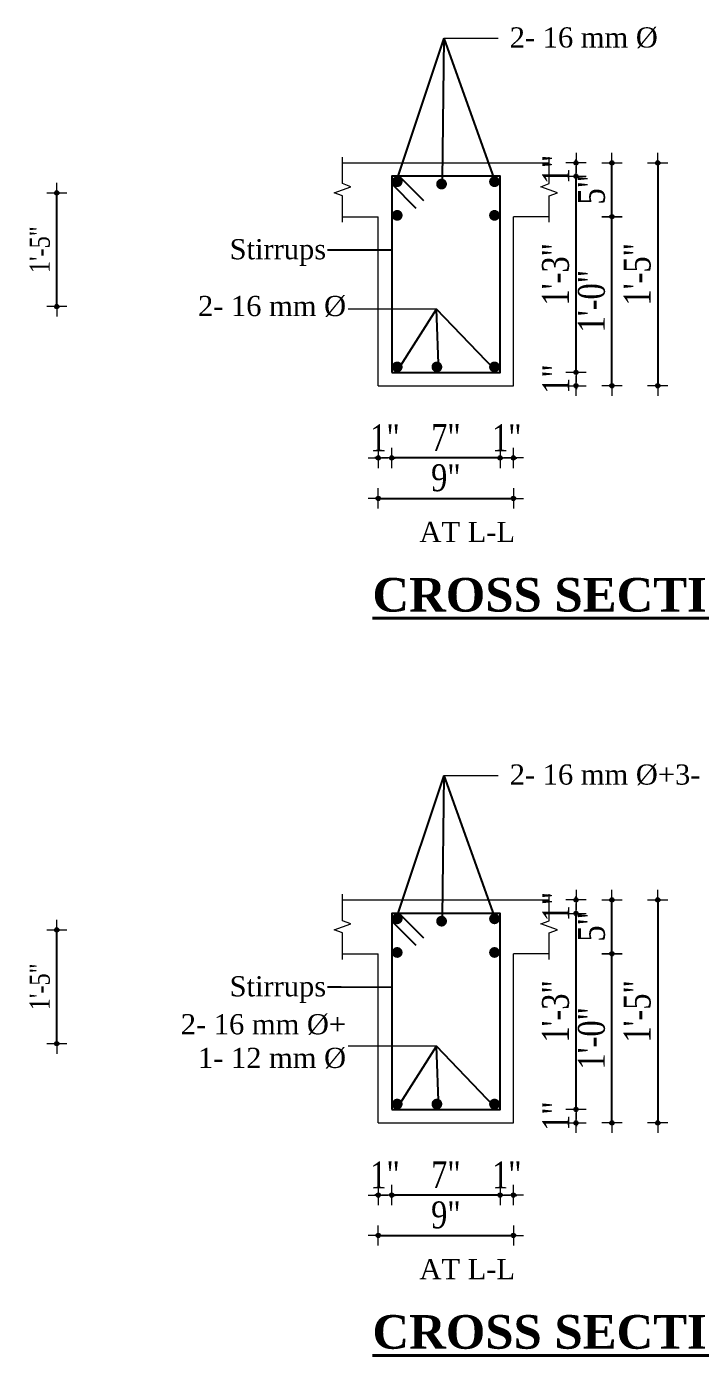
# Model space of a CAD drawing. Header units: feet. Extents: x 28652 to 66086, y -6769 to -640.
# Drawn here: x 57082.5 to 57282.9, y -1168.4 to -773.3 of the extents above; entities that cross this region are included whole.
import ezdxf

# ---------------------------------------------------------------- set-up
doc = ezdxf.new("R2010")
doc.units = ezdxf.units.FT
doc.header["$LTSCALE"] = 50
doc.header["$MEASUREMENT"] = 0
doc.header["$PDMODE"] = 34
for name, color, linetype, lineweight in [('DIMENSION', 142, 'Continuous', 13), ('SES-DIMENSION', 142, 'Continuous', 13), ('SES-Leader', 2, 'Continuous', 15), ('SES-REBARS', 1, 'Continuous', 40), ('SES-SLAB OUTLINE', 4, 'Continuous', 18), ('SES-TEXT', 3, 'Continuous', 20), ('SES-TitleText', 7, 'Continuous', 40)]:
    doc.layers.add(name, color=color, linetype=linetype, lineweight=lineweight)
doc.layers.add('SES-STIRRUP', color=10, linetype='Continuous')
doc.styles.add('1.8', font='times.ttf', dxfattribs={"width": 0.8, "height": 8})
doc.styles.add('1.8 str', font='times.ttf', dxfattribs={"width": 0.8, "height": 6})
doc.styles.add('SES-ARAIL', font='times.ttf', dxfattribs={"height": 6})
doc.styles.add('SES-Title Text', font='times.ttf', dxfattribs={"height": 10})
doc.dimstyles.new('1.2', dxfattribs={"dimscale": 0, "dimtxt": 8, "dimasz": 0.5, "dimexe": 2, "dimexo": 9, "dimgap": 2, "dimtad": 1, "dimdec": 0, "dimlfac": 0.25, "dimzin": 3, "dimdsep": 46, "dimlunit": 4, "dimtxsty": '1.8', "dimblk": 'DIM', "dimcen": 3, "dimdle": 3, "dimse1": 1, "dimse2": 1, "dimclrd": 256, "dimclre": 256, "dimclrt": 7, "dimadec": 1, "dimazin": 2, "dimtfac": 1, "dimtdec": 0, "dimtix": 1, "dimtofl": 0, "dimtmove": 2, "dimatfit": 3, "dimldrblk": 'ARW', "dimfxl": 2, "dimfrac": 2, "dimtolj": 2, "dimtzin": 0, "dimarcsym": 0})
doc.dimstyles.new('1.4', dxfattribs={"dimscale": 0, "dimtxt": 6, "dimasz": 0.5, "dimexe": 2, "dimexo": 9, "dimgap": 2, "dimtad": 1, "dimdec": 0, "dimlfac": 0.5, "dimzin": 3, "dimdsep": 46, "dimlunit": 4, "dimtxsty": '1.8 str', "dimblk": 'DIM', "dimcen": 3, "dimdle": 3, "dimse1": 1, "dimse2": 1, "dimclrd": 256, "dimclre": 256, "dimclrt": 7, "dimadec": 1, "dimazin": 2, "dimtfac": 1, "dimtdec": 0, "dimtix": 1, "dimtofl": 0, "dimtmove": 2, "dimatfit": 3, "dimldrblk": 'arrow', "dimfxl": 2, "dimfrac": 2, "dimtolj": 2, "dimtzin": 0, "dimarcsym": 0})

# ---------------------------------------------------------------- blocks, each defined once
blk = doc.blocks.new('DIM')
at = {"layer": 'DIMENSION'}
h = blk.add_hatch(color=256, dxfattribs=at)
h.paths.add_polyline_path([(0, 1.28), (0, 0), (1.28, 0, 0.414214)])
h.paths.add_polyline_path([(1.28, 0), (0, 0), (0, -1.28, 0.414214)])
h.paths.add_polyline_path([(0, 0), (-1.28, 0, 0.414214), (0, -1.28)])
h.paths.add_polyline_path([(0, 1.28, 0.414214), (-1.28, 0), (0, 0)])
for p, q in [((-6, 0), (6, 0)), ((0, 6), (0, -6))]:
    blk.add_line(p, q, dxfattribs=at)
blk.add_circle((0, 0), 1.28, dxfattribs=at)
blk = doc.blocks.new('*D444')
at = {"layer": 'Defpoints', "color": 0, "ltscale": 10, "transparency": 16777216}
for p in [(57087.26, -1041.88), (57091.49, -1041.88), (57087.26, -1075.69)]:
    blk.add_point(p, dxfattribs=at)
at = {"layer": 'SES-DIMENSION', "lineweight": -2, "ltscale": 10, "transparency": 16777216}
blk.add_line((57091.49, -1075.19), (57091.49, -1042.38), dxfattribs=at)
at = {"layer": 'SES-DIMENSION', "lineweight": -2, "ltscale": 10, "transparency": 16777216, "xscale": 0.5, "yscale": 0.5, "zscale": 0.5}
for p, rotation in [((57091.49, -1041.88), 90), ((57091.49, -1075.69), 270)]:
    blk.add_blockref('DIM', p, dxfattribs=dict(at, rotation=rotation))
at = {"layer": 'SES-DIMENSION', "color": 7, "ltscale": 10, "transparency": 16777216, "insert": (57086.44, -1058.79), "char_height": 6, "attachment_point": 5, "rotation": 90, "style": '1.8 str'}
blk.add_mtext('\\A2;1\'-5"', dxfattribs=at)
blk = doc.blocks.new('arrow')
at = {"layer": 'DIMENSION'}
blk.add_lwpolyline([(1.21, 0, 0, 2.1, 0), (-2.29, 0, 0, 0, 0), (1.21, 0, 0, 0, 0)], format="xyseb", dxfattribs=at)
blk = doc.blocks.new('*D465')
at = {"layer": 'Defpoints', "color": 0, "ltscale": 10, "transparency": 16777216}
for p in [(57223.32, -1103.96), (57227.32, -1107.96), (57223.32, -1120.71)]:
    blk.add_point(p, dxfattribs=at)
at = {"layer": 'SES-DIMENSION', "lineweight": -2, "ltscale": 10, "transparency": 16777216}
for p, q in [((57222.82, -1120.71), (57222.32, -1120.71)), ((57227.82, -1120.71), (57228.32, -1120.71))]:
    blk.add_line(p, q, dxfattribs=at)
at = {"layer": 'SES-DIMENSION', "lineweight": -2, "ltscale": 10, "transparency": 16777216, "xscale": 0.5, "yscale": 0.5, "zscale": 0.5}
blk.add_blockref('DIM', (57223.32, -1120.71), dxfattribs=at)
at = {"layer": 'SES-DIMENSION', "lineweight": -2, "ltscale": 10, "transparency": 16777216, "xscale": 0.5, "yscale": 0.5, "zscale": 0.5, "rotation": 180}
blk.add_blockref('DIM', (57227.32, -1120.71), dxfattribs=at)
at = {"layer": 'SES-DIMENSION', "color": 7, "ltscale": 10, "transparency": 16777216, "insert": (57225.32, -1114.71), "char_height": 8, "attachment_point": 5, "style": '1.8'}
blk.add_mtext('\\A2;1"', dxfattribs=at)
blk = doc.blocks.new('ARW')
at = {"layer": 'DIMENSION'}
blk.add_lwpolyline([(-0.5, 0, 0, 3, 0), (-5.5, 0, 0, 0, 0), (-0.5, 0, 0, 0, 0)], format="xyseb", dxfattribs=at)
blk = doc.blocks.new('*D466')
at = {"layer": 'Defpoints', "color": 0, "ltscale": 10, "transparency": 16777216}
for p in [(57191.1, -1103.96), (57223.32, -1103.96), (57191.1, -1120.71)]:
    blk.add_point(p, dxfattribs=at)
at = {"layer": 'SES-DIMENSION', "lineweight": -2, "ltscale": 10, "transparency": 16777216}
blk.add_line((57222.82, -1120.71), (57191.6, -1120.71), dxfattribs=at)
at = {"layer": 'SES-DIMENSION', "lineweight": -2, "ltscale": 10, "transparency": 16777216, "xscale": 0.5, "yscale": 0.5, "zscale": 0.5, "rotation": 180}
blk.add_blockref('DIM', (57191.1, -1120.71), dxfattribs=at)
at = {"layer": 'SES-DIMENSION', "lineweight": -2, "ltscale": 10, "transparency": 16777216, "xscale": 0.5, "yscale": 0.5, "zscale": 0.5}
blk.add_blockref('DIM', (57223.32, -1120.71), dxfattribs=at)
at = {"layer": 'SES-DIMENSION', "color": 7, "ltscale": 10, "transparency": 16777216, "insert": (57207.21, -1114.63), "char_height": 8, "attachment_point": 5, "style": '1.8'}
blk.add_mtext('\\A2;7"', dxfattribs=at)
blk = doc.blocks.new('*D467')
at = {"layer": 'Defpoints', "color": 0, "ltscale": 10, "transparency": 16777216}
for p in [(57191.1, -1103.96), (57187.1, -1107.96), (57187.1, -1120.71)]:
    blk.add_point(p, dxfattribs=at)
at = {"layer": 'SES-DIMENSION', "lineweight": -2, "ltscale": 10, "transparency": 16777216}
for p, q in [((57186.6, -1120.71), (57186.1, -1120.71)), ((57191.6, -1120.71), (57192.1, -1120.71))]:
    blk.add_line(p, q, dxfattribs=at)
at = {"layer": 'SES-DIMENSION', "lineweight": -2, "ltscale": 10, "transparency": 16777216, "xscale": 0.5, "yscale": 0.5, "zscale": 0.5}
blk.add_blockref('DIM', (57187.1, -1120.71), dxfattribs=at)
at = {"layer": 'SES-DIMENSION', "lineweight": -2, "ltscale": 10, "transparency": 16777216, "xscale": 0.5, "yscale": 0.5, "zscale": 0.5, "rotation": 180}
blk.add_blockref('DIM', (57191.1, -1120.71), dxfattribs=at)
at = {"layer": 'SES-DIMENSION', "color": 7, "ltscale": 10, "transparency": 16777216, "insert": (57189.1, -1114.71), "char_height": 8, "attachment_point": 5, "style": '1.8'}
blk.add_mtext('\\A2;1"', dxfattribs=at)
blk = doc.blocks.new('*D468')
at = {"layer": 'Defpoints', "color": 0, "ltscale": 10, "transparency": 16777216}
for p in [(57187.1, -1107.96), (57227.32, -1107.96), (57227.32, -1132.72)]:
    blk.add_point(p, dxfattribs=at)
at = {"layer": 'SES-DIMENSION', "lineweight": -2, "ltscale": 10, "transparency": 16777216}
blk.add_line((57187.6, -1132.72), (57226.82, -1132.72), dxfattribs=at)
at = {"layer": 'SES-DIMENSION', "lineweight": -2, "ltscale": 10, "transparency": 16777216, "xscale": 0.5, "yscale": 0.5, "zscale": 0.5, "rotation": 180}
blk.add_blockref('DIM', (57187.1, -1132.72), dxfattribs=at)
at = {"layer": 'SES-DIMENSION', "lineweight": -2, "ltscale": 10, "transparency": 16777216, "xscale": 0.5, "yscale": 0.5, "zscale": 0.5}
blk.add_blockref('DIM', (57227.32, -1132.72), dxfattribs=at)
at = {"layer": 'SES-DIMENSION', "color": 7, "ltscale": 10, "transparency": 16777216, "insert": (57207.21, -1126.64), "char_height": 8, "attachment_point": 5, "style": '1.8'}
blk.add_mtext('\\A2;9"', dxfattribs=at)
blk = doc.blocks.new('*D469')
at = {"layer": 'Defpoints', "color": 0, "ltscale": 10, "transparency": 16777216}
for p in [(57223.32, -1095.25), (57245.92, -1095.25), (57227.32, -1099.25)]:
    blk.add_point(p, dxfattribs=at)
at = {"layer": 'SES-DIMENSION', "lineweight": -2, "ltscale": 10, "transparency": 16777216}
for p, q in [((57245.92, -1094.75), (57245.92, -1094.25)), ((57245.92, -1099.75), (57245.92, -1100.25))]:
    blk.add_line(p, q, dxfattribs=at)
at = {"layer": 'SES-DIMENSION', "lineweight": -2, "ltscale": 10, "transparency": 16777216, "xscale": 0.5, "yscale": 0.5, "zscale": 0.5}
for p, rotation in [((57245.92, -1095.25), 270), ((57245.92, -1099.25), 90)]:
    blk.add_blockref('DIM', p, dxfattribs=dict(at, rotation=rotation))
at = {"layer": 'SES-DIMENSION', "color": 7, "ltscale": 10, "transparency": 16777216, "insert": (57239.92, -1097.25), "char_height": 8, "attachment_point": 5, "rotation": 90, "style": '1.8'}
blk.add_mtext('\\A2;1"', dxfattribs=at)
blk = doc.blocks.new('*D470')
at = {"layer": 'Defpoints', "color": 0, "ltscale": 10, "transparency": 16777216}
for p in [(57223.32, -1036.96), (57245.92, -1036.96), (57223.32, -1095.25)]:
    blk.add_point(p, dxfattribs=at)
at = {"layer": 'SES-DIMENSION', "lineweight": -2, "ltscale": 10, "transparency": 16777216}
blk.add_line((57245.92, -1094.75), (57245.92, -1037.46), dxfattribs=at)
at = {"layer": 'SES-DIMENSION', "lineweight": -2, "ltscale": 10, "transparency": 16777216, "xscale": 0.5, "yscale": 0.5, "zscale": 0.5}
for p, rotation in [((57245.92, -1036.96), 90), ((57245.92, -1095.25), 270)]:
    blk.add_blockref('DIM', p, dxfattribs=dict(at, rotation=rotation))
at = {"layer": 'SES-DIMENSION', "color": 7, "ltscale": 10, "transparency": 16777216, "insert": (57239.85, -1066.11), "char_height": 8, "attachment_point": 5, "rotation": 90, "style": '1.8'}
blk.add_mtext('\\A2;1\'-3"', dxfattribs=at)
blk = doc.blocks.new('*D471')
at = {"layer": 'Defpoints', "color": 0, "ltscale": 10, "transparency": 16777216}
for p in [(57237.95, -1032.96), (57245.92, -1032.96), (57223.32, -1036.96)]:
    blk.add_point(p, dxfattribs=at)
at = {"layer": 'SES-DIMENSION', "lineweight": -2, "ltscale": 10, "transparency": 16777216}
for p, q in [((57245.92, -1032.46), (57245.92, -1031.96)), ((57245.92, -1037.46), (57245.92, -1037.96))]:
    blk.add_line(p, q, dxfattribs=at)
at = {"layer": 'SES-DIMENSION', "lineweight": -2, "ltscale": 10, "transparency": 16777216, "xscale": 0.5, "yscale": 0.5, "zscale": 0.5}
for p, rotation in [((57245.92, -1032.96), 270), ((57245.92, -1036.96), 90)]:
    blk.add_blockref('DIM', p, dxfattribs=dict(at, rotation=rotation))
at = {"layer": 'SES-DIMENSION', "color": 7, "ltscale": 10, "transparency": 16777216, "insert": (57239.92, -1034.96), "char_height": 8, "attachment_point": 5, "rotation": 90, "style": '1.8'}
blk.add_mtext('\\A2;1"', dxfattribs=at)
blk = doc.blocks.new('*D472')
at = {"layer": 'Defpoints', "color": 0, "ltscale": 10, "transparency": 16777216}
for p in [(57237.95, -1048.96), (57256.62, -1048.96), (57242.92, -1099.25)]:
    blk.add_point(p, dxfattribs=at)
at = {"layer": 'SES-DIMENSION', "lineweight": -2, "ltscale": 10, "transparency": 16777216}
blk.add_line((57256.62, -1098.75), (57256.62, -1049.46), dxfattribs=at)
at = {"layer": 'SES-DIMENSION', "lineweight": -2, "ltscale": 10, "transparency": 16777216, "xscale": 0.5, "yscale": 0.5, "zscale": 0.5}
for p, rotation in [((57256.62, -1048.96), 90), ((57256.62, -1099.25), 270)]:
    blk.add_blockref('DIM', p, dxfattribs=dict(at, rotation=rotation))
at = {"layer": 'SES-DIMENSION', "color": 7, "ltscale": 10, "transparency": 16777216, "insert": (57250.55, -1074.11), "char_height": 8, "attachment_point": 5, "rotation": 90, "style": '1.8'}
blk.add_mtext('\\A2;1\'-0"', dxfattribs=at)
blk = doc.blocks.new('*D473')
at = {"layer": 'Defpoints', "color": 0, "ltscale": 10, "transparency": 16777216}
for p in [(57242.92, -1032.96), (57256.62, -1032.96), (57237.95, -1048.96)]:
    blk.add_point(p, dxfattribs=at)
at = {"layer": 'SES-DIMENSION', "lineweight": -2, "ltscale": 10, "transparency": 16777216}
blk.add_line((57256.62, -1048.46), (57256.62, -1033.46), dxfattribs=at)
at = {"layer": 'SES-DIMENSION', "lineweight": -2, "ltscale": 10, "transparency": 16777216, "xscale": 0.5, "yscale": 0.5, "zscale": 0.5}
for p, rotation in [((57256.62, -1032.96), 90), ((57256.62, -1048.96), 270)]:
    blk.add_blockref('DIM', p, dxfattribs=dict(at, rotation=rotation))
at = {"layer": 'SES-DIMENSION', "color": 7, "ltscale": 10, "transparency": 16777216, "insert": (57250.55, -1040.96), "char_height": 8, "attachment_point": 5, "rotation": 90, "style": '1.8'}
blk.add_mtext('\\A2;5"', dxfattribs=at)
blk = doc.blocks.new('*D474')
at = {"layer": 'Defpoints', "color": 0, "ltscale": 10, "transparency": 16777216}
for p in [(57253.62, -1032.96), (57253.62, -1099.25), (57270.22, -1099.25)]:
    blk.add_point(p, dxfattribs=at)
at = {"layer": 'SES-DIMENSION', "lineweight": -2, "ltscale": 10, "transparency": 16777216}
blk.add_line((57270.22, -1033.46), (57270.22, -1098.75), dxfattribs=at)
at = {"layer": 'SES-DIMENSION', "lineweight": -2, "ltscale": 10, "transparency": 16777216, "xscale": 0.5, "yscale": 0.5, "zscale": 0.5}
for p, rotation in [((57270.22, -1032.96), 90), ((57270.22, -1099.25), 270)]:
    blk.add_blockref('DIM', p, dxfattribs=dict(at, rotation=rotation))
at = {"layer": 'SES-DIMENSION', "color": 7, "ltscale": 10, "transparency": 16777216, "insert": (57264.15, -1066.11), "char_height": 8, "attachment_point": 5, "rotation": 90, "style": '1.8'}
blk.add_mtext('\\A2;1\'-5"', dxfattribs=at)
blk = doc.blocks.new('*D461')
at = {"layer": 'Defpoints', "color": 0, "ltscale": 10, "transparency": 16777216}
for p in [(57087.26, -822.7), (57091.49, -822.7), (57087.26, -856.5)]:
    blk.add_point(p, dxfattribs=at)
at = {"layer": 'SES-DIMENSION', "lineweight": -2, "ltscale": 10, "transparency": 16777216}
blk.add_line((57091.49, -856), (57091.49, -823.2), dxfattribs=at)
at = {"layer": 'SES-DIMENSION', "lineweight": -2, "ltscale": 10, "transparency": 16777216, "xscale": 0.5, "yscale": 0.5, "zscale": 0.5}
for p, rotation in [((57091.49, -822.7), 90), ((57091.49, -856.5), 270)]:
    blk.add_blockref('DIM', p, dxfattribs=dict(at, rotation=rotation))
at = {"layer": 'SES-DIMENSION', "color": 7, "ltscale": 10, "transparency": 16777216, "insert": (57086.44, -839.6), "char_height": 6, "attachment_point": 5, "rotation": 90, "style": '1.8 str'}
blk.add_mtext('\\A2;1\'-5"', dxfattribs=at)
blk = doc.blocks.new('*D501')
at = {"layer": 'Defpoints', "color": 0, "ltscale": 10, "transparency": 16777216}
for p in [(57223.32, -884.78), (57227.32, -888.78), (57223.32, -901.53)]:
    blk.add_point(p, dxfattribs=at)
at = {"layer": 'SES-DIMENSION', "lineweight": -2, "ltscale": 10, "transparency": 16777216}
for p, q in [((57222.82, -901.53), (57222.32, -901.53)), ((57227.82, -901.53), (57228.32, -901.53))]:
    blk.add_line(p, q, dxfattribs=at)
at = {"layer": 'SES-DIMENSION', "lineweight": -2, "ltscale": 10, "transparency": 16777216, "xscale": 0.5, "yscale": 0.5, "zscale": 0.5}
blk.add_blockref('DIM', (57223.32, -901.53), dxfattribs=at)
at = {"layer": 'SES-DIMENSION', "lineweight": -2, "ltscale": 10, "transparency": 16777216, "xscale": 0.5, "yscale": 0.5, "zscale": 0.5, "rotation": 180}
blk.add_blockref('DIM', (57227.32, -901.53), dxfattribs=at)
at = {"layer": 'SES-DIMENSION', "color": 7, "ltscale": 10, "transparency": 16777216, "insert": (57225.32, -895.53), "char_height": 8, "attachment_point": 5, "style": '1.8'}
blk.add_mtext('\\A2;1"', dxfattribs=at)
blk = doc.blocks.new('*D502')
at = {"layer": 'Defpoints', "color": 0, "ltscale": 10, "transparency": 16777216}
for p in [(57191.1, -884.78), (57223.32, -884.78), (57191.1, -901.53)]:
    blk.add_point(p, dxfattribs=at)
at = {"layer": 'SES-DIMENSION', "lineweight": -2, "ltscale": 10, "transparency": 16777216}
blk.add_line((57222.82, -901.53), (57191.6, -901.53), dxfattribs=at)
at = {"layer": 'SES-DIMENSION', "lineweight": -2, "ltscale": 10, "transparency": 16777216, "xscale": 0.5, "yscale": 0.5, "zscale": 0.5, "rotation": 180}
blk.add_blockref('DIM', (57191.1, -901.53), dxfattribs=at)
at = {"layer": 'SES-DIMENSION', "lineweight": -2, "ltscale": 10, "transparency": 16777216, "xscale": 0.5, "yscale": 0.5, "zscale": 0.5}
blk.add_blockref('DIM', (57223.32, -901.53), dxfattribs=at)
at = {"layer": 'SES-DIMENSION', "color": 7, "ltscale": 10, "transparency": 16777216, "insert": (57207.21, -895.45), "char_height": 8, "attachment_point": 5, "style": '1.8'}
blk.add_mtext('\\A2;7"', dxfattribs=at)
blk = doc.blocks.new('*D503')
at = {"layer": 'Defpoints', "color": 0, "ltscale": 10, "transparency": 16777216}
for p in [(57191.1, -884.78), (57187.1, -888.78), (57187.1, -901.53)]:
    blk.add_point(p, dxfattribs=at)
at = {"layer": 'SES-DIMENSION', "lineweight": -2, "ltscale": 10, "transparency": 16777216}
for p, q in [((57186.6, -901.53), (57186.1, -901.53)), ((57191.6, -901.53), (57192.1, -901.53))]:
    blk.add_line(p, q, dxfattribs=at)
at = {"layer": 'SES-DIMENSION', "lineweight": -2, "ltscale": 10, "transparency": 16777216, "xscale": 0.5, "yscale": 0.5, "zscale": 0.5}
blk.add_blockref('DIM', (57187.1, -901.53), dxfattribs=at)
at = {"layer": 'SES-DIMENSION', "lineweight": -2, "ltscale": 10, "transparency": 16777216, "xscale": 0.5, "yscale": 0.5, "zscale": 0.5, "rotation": 180}
blk.add_blockref('DIM', (57191.1, -901.53), dxfattribs=at)
at = {"layer": 'SES-DIMENSION', "color": 7, "ltscale": 10, "transparency": 16777216, "insert": (57189.1, -895.53), "char_height": 8, "attachment_point": 5, "style": '1.8'}
blk.add_mtext('\\A2;1"', dxfattribs=at)
blk = doc.blocks.new('*D504')
at = {"layer": 'Defpoints', "color": 0, "ltscale": 10, "transparency": 16777216}
for p in [(57187.1, -888.78), (57227.32, -888.78), (57227.32, -913.54)]:
    blk.add_point(p, dxfattribs=at)
at = {"layer": 'SES-DIMENSION', "lineweight": -2, "ltscale": 10, "transparency": 16777216}
blk.add_line((57187.6, -913.54), (57226.82, -913.54), dxfattribs=at)
at = {"layer": 'SES-DIMENSION', "lineweight": -2, "ltscale": 10, "transparency": 16777216, "xscale": 0.5, "yscale": 0.5, "zscale": 0.5, "rotation": 180}
blk.add_blockref('DIM', (57187.1, -913.54), dxfattribs=at)
at = {"layer": 'SES-DIMENSION', "lineweight": -2, "ltscale": 10, "transparency": 16777216, "xscale": 0.5, "yscale": 0.5, "zscale": 0.5}
blk.add_blockref('DIM', (57227.32, -913.54), dxfattribs=at)
at = {"layer": 'SES-DIMENSION', "color": 7, "ltscale": 10, "transparency": 16777216, "insert": (57207.21, -907.46), "char_height": 8, "attachment_point": 5, "style": '1.8'}
blk.add_mtext('\\A2;9"', dxfattribs=at)
blk = doc.blocks.new('*D505')
at = {"layer": 'Defpoints', "color": 0, "ltscale": 10, "transparency": 16777216}
for p in [(57223.32, -876.07), (57245.92, -876.07), (57227.32, -880.07)]:
    blk.add_point(p, dxfattribs=at)
at = {"layer": 'SES-DIMENSION', "lineweight": -2, "ltscale": 10, "transparency": 16777216}
for p, q in [((57245.92, -875.57), (57245.92, -875.07)), ((57245.92, -880.57), (57245.92, -881.07))]:
    blk.add_line(p, q, dxfattribs=at)
at = {"layer": 'SES-DIMENSION', "lineweight": -2, "ltscale": 10, "transparency": 16777216, "xscale": 0.5, "yscale": 0.5, "zscale": 0.5}
for p, rotation in [((57245.92, -876.07), 270), ((57245.92, -880.07), 90)]:
    blk.add_blockref('DIM', p, dxfattribs=dict(at, rotation=rotation))
at = {"layer": 'SES-DIMENSION', "color": 7, "ltscale": 10, "transparency": 16777216, "insert": (57239.92, -878.07), "char_height": 8, "attachment_point": 5, "rotation": 90, "style": '1.8'}
blk.add_mtext('\\A2;1"', dxfattribs=at)
blk = doc.blocks.new('*D506')
at = {"layer": 'Defpoints', "color": 0, "ltscale": 10, "transparency": 16777216}
for p in [(57223.32, -817.78), (57245.92, -817.78), (57223.32, -876.07)]:
    blk.add_point(p, dxfattribs=at)
at = {"layer": 'SES-DIMENSION', "lineweight": -2, "ltscale": 10, "transparency": 16777216}
blk.add_line((57245.92, -875.57), (57245.92, -818.28), dxfattribs=at)
at = {"layer": 'SES-DIMENSION', "lineweight": -2, "ltscale": 10, "transparency": 16777216, "xscale": 0.5, "yscale": 0.5, "zscale": 0.5}
for p, rotation in [((57245.92, -817.78), 90), ((57245.92, -876.07), 270)]:
    blk.add_blockref('DIM', p, dxfattribs=dict(at, rotation=rotation))
at = {"layer": 'SES-DIMENSION', "color": 7, "ltscale": 10, "transparency": 16777216, "insert": (57239.85, -846.92), "char_height": 8, "attachment_point": 5, "rotation": 90, "style": '1.8'}
blk.add_mtext('\\A2;1\'-3"', dxfattribs=at)
blk = doc.blocks.new('*D507')
at = {"layer": 'Defpoints', "color": 0, "ltscale": 10, "transparency": 16777216}
for p in [(57237.95, -813.78), (57245.92, -813.78), (57223.32, -817.78)]:
    blk.add_point(p, dxfattribs=at)
at = {"layer": 'SES-DIMENSION', "lineweight": -2, "ltscale": 10, "transparency": 16777216}
for p, q in [((57245.92, -813.28), (57245.92, -812.78)), ((57245.92, -818.28), (57245.92, -818.78))]:
    blk.add_line(p, q, dxfattribs=at)
at = {"layer": 'SES-DIMENSION', "lineweight": -2, "ltscale": 10, "transparency": 16777216, "xscale": 0.5, "yscale": 0.5, "zscale": 0.5}
for p, rotation in [((57245.92, -813.78), 270), ((57245.92, -817.78), 90)]:
    blk.add_blockref('DIM', p, dxfattribs=dict(at, rotation=rotation))
at = {"layer": 'SES-DIMENSION', "color": 7, "ltscale": 10, "transparency": 16777216, "insert": (57239.92, -815.78), "char_height": 8, "attachment_point": 5, "rotation": 90, "style": '1.8'}
blk.add_mtext('\\A2;1"', dxfattribs=at)
blk = doc.blocks.new('*D508')
at = {"layer": 'Defpoints', "color": 0, "ltscale": 10, "transparency": 16777216}
for p in [(57237.95, -829.78), (57256.62, -829.78), (57242.92, -880.07)]:
    blk.add_point(p, dxfattribs=at)
at = {"layer": 'SES-DIMENSION', "lineweight": -2, "ltscale": 10, "transparency": 16777216}
blk.add_line((57256.62, -879.57), (57256.62, -830.28), dxfattribs=at)
at = {"layer": 'SES-DIMENSION', "lineweight": -2, "ltscale": 10, "transparency": 16777216, "xscale": 0.5, "yscale": 0.5, "zscale": 0.5}
for p, rotation in [((57256.62, -829.78), 90), ((57256.62, -880.07), 270)]:
    blk.add_blockref('DIM', p, dxfattribs=dict(at, rotation=rotation))
at = {"layer": 'SES-DIMENSION', "color": 7, "ltscale": 10, "transparency": 16777216, "insert": (57250.55, -854.92), "char_height": 8, "attachment_point": 5, "rotation": 90, "style": '1.8'}
blk.add_mtext('\\A2;1\'-0"', dxfattribs=at)
blk = doc.blocks.new('*D509')
at = {"layer": 'Defpoints', "color": 0, "ltscale": 10, "transparency": 16777216}
for p in [(57242.92, -813.78), (57256.62, -813.78), (57237.95, -829.78)]:
    blk.add_point(p, dxfattribs=at)
at = {"layer": 'SES-DIMENSION', "lineweight": -2, "ltscale": 10, "transparency": 16777216}
blk.add_line((57256.62, -829.28), (57256.62, -814.28), dxfattribs=at)
at = {"layer": 'SES-DIMENSION', "lineweight": -2, "ltscale": 10, "transparency": 16777216, "xscale": 0.5, "yscale": 0.5, "zscale": 0.5}
for p, rotation in [((57256.62, -813.78), 90), ((57256.62, -829.78), 270)]:
    blk.add_blockref('DIM', p, dxfattribs=dict(at, rotation=rotation))
at = {"layer": 'SES-DIMENSION', "color": 7, "ltscale": 10, "transparency": 16777216, "insert": (57250.55, -821.78), "char_height": 8, "attachment_point": 5, "rotation": 90, "style": '1.8'}
blk.add_mtext('\\A2;5"', dxfattribs=at)
blk = doc.blocks.new('*D510')
at = {"layer": 'Defpoints', "color": 0, "ltscale": 10, "transparency": 16777216}
for p in [(57253.62, -813.78), (57253.62, -880.07), (57270.22, -880.07)]:
    blk.add_point(p, dxfattribs=at)
at = {"layer": 'SES-DIMENSION', "lineweight": -2, "ltscale": 10, "transparency": 16777216}
blk.add_line((57270.22, -814.28), (57270.22, -879.57), dxfattribs=at)
at = {"layer": 'SES-DIMENSION', "lineweight": -2, "ltscale": 10, "transparency": 16777216, "xscale": 0.5, "yscale": 0.5, "zscale": 0.5}
for p, rotation in [((57270.22, -813.78), 90), ((57270.22, -880.07), 270)]:
    blk.add_blockref('DIM', p, dxfattribs=dict(at, rotation=rotation))
at = {"layer": 'SES-DIMENSION', "color": 7, "ltscale": 10, "transparency": 16777216, "insert": (57264.15, -846.92), "char_height": 8, "attachment_point": 5, "rotation": 90, "style": '1.8'}
blk.add_mtext('\\A2;1\'-5"', dxfattribs=at)

msp = doc.modelspace()

# ---------------------------------------------------------------- linework, layer by layer
at = {"layer": 'SES-Leader', "ltscale": 10}
for points in [[(57206.73, -776.72), (57222.74, -776.72)], [(57204.43, -857.29), (57178.2, -857.29)], [(57206.73, -995.9), (57222.74, -995.9)], [(57204.43, -1076.47), (57178.2, -1076.47)]]:
    msp.add_lwpolyline(points, dxfattribs=at)
at = {"layer": 'SES-REBARS', "ltscale": 10, "const_width": 1.6}
for points in [[(57192.74, -818.58, 1), (57192.74, -820.18, 1)], [(57221.68, -818.58, -1), (57221.68, -820.18, -1)], [(57205.93, -819.28, -1), (57205.93, -820.88, -1)], [(57192.74, -828.59, 1), (57192.74, -830.19, 1)], [(57221.68, -828.59, -1), (57221.68, -830.19, -1)], [(57192.74, -875.26, -1), (57192.74, -873.66, -1)], [(57204.54, -875.26, 1), (57204.54, -873.66, 1)], [(57221.68, -875.26, 1), (57221.68, -873.66, 1)], [(57192.74, -1037.76, 1), (57192.74, -1039.36, 1)], [(57205.93, -1038.46, -1), (57205.93, -1040.06, -1)], [(57221.68, -1037.76, -1), (57221.68, -1039.36, -1)], [(57192.74, -1047.77, 1), (57192.74, -1049.37, 1)], [(57221.68, -1047.77, -1), (57221.68, -1049.37, -1)], [(57192.74, -1094.45, -1), (57192.74, -1092.85, -1)], [(57204.54, -1094.45, 1), (57204.54, -1092.85, 1)], [(57221.68, -1094.45, 1), (57221.68, -1092.85, 1)]]:
    msp.add_lwpolyline(points, format="xyb", close=True, dxfattribs=at)
at = {"layer": 'SES-SLAB OUTLINE', "ltscale": 10}
for p, q in [((57176.48, -813.78), (57237.95, -813.78)), ((57176.48, -829.78), (57187.1, -829.78)), ((57187.1, -880.07), (57187.1, -829.78)), ((57227.32, -880.07), (57227.32, -829.78)), ((57237.95, -829.78), (57227.32, -829.78)), ((57187.1, -880.07), (57227.32, -880.07)), ((57176.48, -1032.96), (57237.95, -1032.96)), ((57176.48, -1048.96), (57187.1, -1048.96)), ((57187.1, -1099.25), (57187.1, -1048.96)), ((57227.32, -1099.25), (57227.32, -1048.96)), ((57237.95, -1048.96), (57227.32, -1048.96)), ((57187.1, -1099.25), (57227.32, -1099.25))]:
    msp.add_line(p, q, dxfattribs=at)
for points in [[(57176.48, -831.46), (57176.48, -823.59), (57173.98, -822.68), (57178.97, -820.87), (57176.48, -819.96), (57176.48, -812.1)], [(57237.95, -831.46), (57237.95, -823.59), (57240.44, -822.68), (57235.45, -820.87), (57237.95, -819.96), (57237.95, -812.1)], [(57176.48, -1050.64), (57176.48, -1042.77), (57173.98, -1041.87), (57178.97, -1040.05), (57176.48, -1039.14), (57176.48, -1031.28)], [(57237.95, -1050.64), (57237.95, -1042.77), (57240.44, -1041.87), (57235.45, -1040.05), (57237.95, -1039.14), (57237.95, -1031.28)]]:
    msp.add_lwpolyline(points, dxfattribs=at)
at = {"layer": 'SES-STIRRUP', "ltscale": 10}
for p, q in [((57193.37, -817.78), (57200.58, -824.99)), ((57191.1, -820.04), (57198.32, -827.25)), ((57193.37, -1036.96), (57200.58, -1044.17)), ((57191.1, -1039.22), (57198.32, -1046.43))]:
    msp.add_line(p, q, dxfattribs=at)
for points in [[(57191.1, -876.07), (57223.32, -876.07), (57223.32, -817.78), (57191.1, -817.78)], [(57191.1, -1095.25), (57223.32, -1095.25), (57223.32, -1036.96), (57191.1, -1036.96)]]:
    msp.add_lwpolyline(points, close=True, dxfattribs=at)

# ---------------------------------------------------------------- texts
at = {"layer": 'SES-TEXT', "ltscale": 10, "style": 'SES-ARAIL'}
for s, p in [('2- 16 mm %%C', (57226.21, -779.48)), ('Stirrups', (57142.89, -842.45)), ('2- 16 mm %%C+3- 12 mm %%C ', (57226.21, -998.66)), ('Stirrups', (57142.89, -1061.63))]:
    msp.add_text(s, height=6, dxfattribs=at).set_placement(p)
at = {"layer": 'SES-TEXT', "linetype": 'ByBlock', "char_height": 6, "width": 67.2481, "attachment_point": 1, "style": 'SES-ARAIL'}
for s, insert in [('\\pxqr;2- 16 mm %%C', (57110.29, -853.34)), ('\\pxqr;2- 16 mm %%C+\\P1- 12 mm %%C ', (57110.29, -1066.91))]:
    msp.add_mtext(s, dxfattribs=dict(at, insert=insert))
at = {"layer": 'SES-TitleText', "ltscale": 10, "style": 'SES-ARAIL'}
for p in [(57199.35, -926.54), (57199.35, -1145.72)]:
    msp.add_text('AT L-L', height=6, dxfattribs=at).set_placement(p)
at = {"layer": 'SES-TitleText', "char_height": 10, "width": 521.0009, "attachment_point": 1, "style": 'SES-Title Text'}
for insert in [(57185.37, -937.21), (57185.37, -1156.39)]:
    msp.add_mtext('{\\fTimes New Roman|b1|i0|c0|p18;\\LCROSS SECTIONS OF FIRST FLOOR BEAM }', dxfattribs=dict(at, insert=insert))

# ---------------------------------------------------------------- dimensions: what is measured, and where the dimension line sits
at = {"layer": 'SES-DIMENSION', "ltscale": 10}
for base, p1, p2, angle, dimstyle, picture, middle in [((57245.92, -813.78), (57223.32, -817.78), (57237.95, -813.78), 90, '1.2', '*D507', (57239.92, -815.78)), ((57270.22, -880.07), (57253.62, -813.78), (57253.62, -880.07), 90, '1.2', '*D510', (57264.15, -846.92)), ((57245.92, -817.78), (57223.32, -876.07), (57223.32, -817.78), 90, '1.2', '*D506', (57239.85, -846.92)), ((57091.49, -822.7), (57087.26, -856.5), (57087.26, -822.7), 90, '1.4', '*D461', (57086.44, -839.6)), ((57245.92, -876.07), (57227.32, -880.07), (57223.32, -876.07), 90, '1.2', '*D505', (57239.92, -878.07)), ((57187.1, -901.53), (57191.1, -884.78), (57187.1, -888.78), 180, '1.2', '*D503', (57189.1, -895.53)), ((57223.32, -901.53), (57227.32, -888.78), (57223.32, -884.78), 180, '1.2', '*D501', (57225.32, -895.53)), ((57245.92, -1032.96), (57223.32, -1036.96), (57237.95, -1032.96), 90, '1.2', '*D471', (57239.92, -1034.96)), ((57270.22, -1099.25), (57253.62, -1032.96), (57253.62, -1099.25), 90, '1.2', '*D474', (57264.15, -1066.11)), ((57245.92, -1036.96), (57223.32, -1095.25), (57223.32, -1036.96), 90, '1.2', '*D470', (57239.85, -1066.11)), ((57091.49, -1041.88), (57087.26, -1075.69), (57087.26, -1041.88), 90, '1.4', '*D444', (57086.44, -1058.79)), ((57245.92, -1095.25), (57227.32, -1099.25), (57223.32, -1095.25), 90, '1.2', '*D469', (57239.92, -1097.25)), ((57187.1, -1120.71), (57191.1, -1103.96), (57187.1, -1107.96), 180, '1.2', '*D467', (57189.1, -1114.71)), ((57223.32, -1120.71), (57227.32, -1107.96), (57223.32, -1103.96), 180, '1.2', '*D465', (57225.32, -1114.71))]:
    dim = msp.add_linear_dim(base=base, p1=p1, p2=p2, angle=angle, dimstyle=dimstyle, override={"dimscale": 1}, dxfattribs=at)
    dim.commit()
    dim.dimension.update_dxf_attribs({"geometry": picture, "text_midpoint": middle})
for base, p1, p2, angle, text, picture, middle in [((57256.62, -813.78), (57237.95, -829.78), (57242.92, -813.78), 90, '5"', '*D509', (57250.55, -821.78)), ((57256.62, -829.78), (57242.92, -880.07), (57237.95, -829.78), 90, '1\'-0"', '*D508', (57250.55, -854.92)), ((57191.1, -901.53), (57223.32, -884.78), (57191.1, -884.78), 180, '7"', '*D502', (57207.21, -895.45)), ((57227.32, -913.54), (57187.1, -888.78), (57227.32, -888.78), 180, '9"', '*D504', (57207.21, -907.46)), ((57256.62, -1032.96), (57237.95, -1048.96), (57242.92, -1032.96), 90, '5"', '*D473', (57250.55, -1040.96)), ((57256.62, -1048.96), (57242.92, -1099.25), (57237.95, -1048.96), 90, '1\'-0"', '*D472', (57250.55, -1074.11)), ((57191.1, -1120.71), (57223.32, -1103.96), (57191.1, -1103.96), 180, '7"', '*D466', (57207.21, -1114.63)), ((57227.32, -1132.72), (57187.1, -1107.96), (57227.32, -1107.96), 180, '9"', '*D468', (57207.21, -1126.64))]:
    dim = msp.add_linear_dim(base=base, p1=p1, p2=p2, angle=angle, text=text, dimstyle='1.2', override={"dimscale": 1}, dxfattribs=at)
    dim.commit()
    dim.dimension.update_dxf_attribs({"geometry": picture, "text_midpoint": middle})

# ---------------------------------------------------------------- leaders
at = {"layer": 'SES-Leader', "ltscale": 10}
for points in [[(57192.74, -818.58), (57206.73, -776.72)], [(57206.24, -818.79), (57206.73, -776.72)], [(57221.68, -818.58), (57206.73, -776.72)], [(57191.1, -839.78), (57176.03, -839.7), (57172.02, -839.7)], [(57192.98, -875.23), (57204.43, -857.29)], [(57205.1, -876.07), (57204.43, -857.29)], [(57221.68, -875.26), (57204.43, -857.29)], [(57192.74, -1037.76), (57206.73, -995.9)], [(57206.24, -1037.98), (57206.73, -995.9)], [(57221.68, -1037.76), (57206.73, -995.9)], [(57191.1, -1058.96), (57176.03, -1058.88), (57172.02, -1058.88)], [(57192.98, -1094.41), (57204.43, -1076.47)], [(57205.1, -1095.25), (57204.43, -1076.47)], [(57221.68, -1094.45), (57204.43, -1076.47)]]:
    msp.add_leader(points, dimstyle='1.2', override={"dimscale": 1, "dimasz": 6}, dxfattribs=at)

doc.saveas('drawing.dxf')
